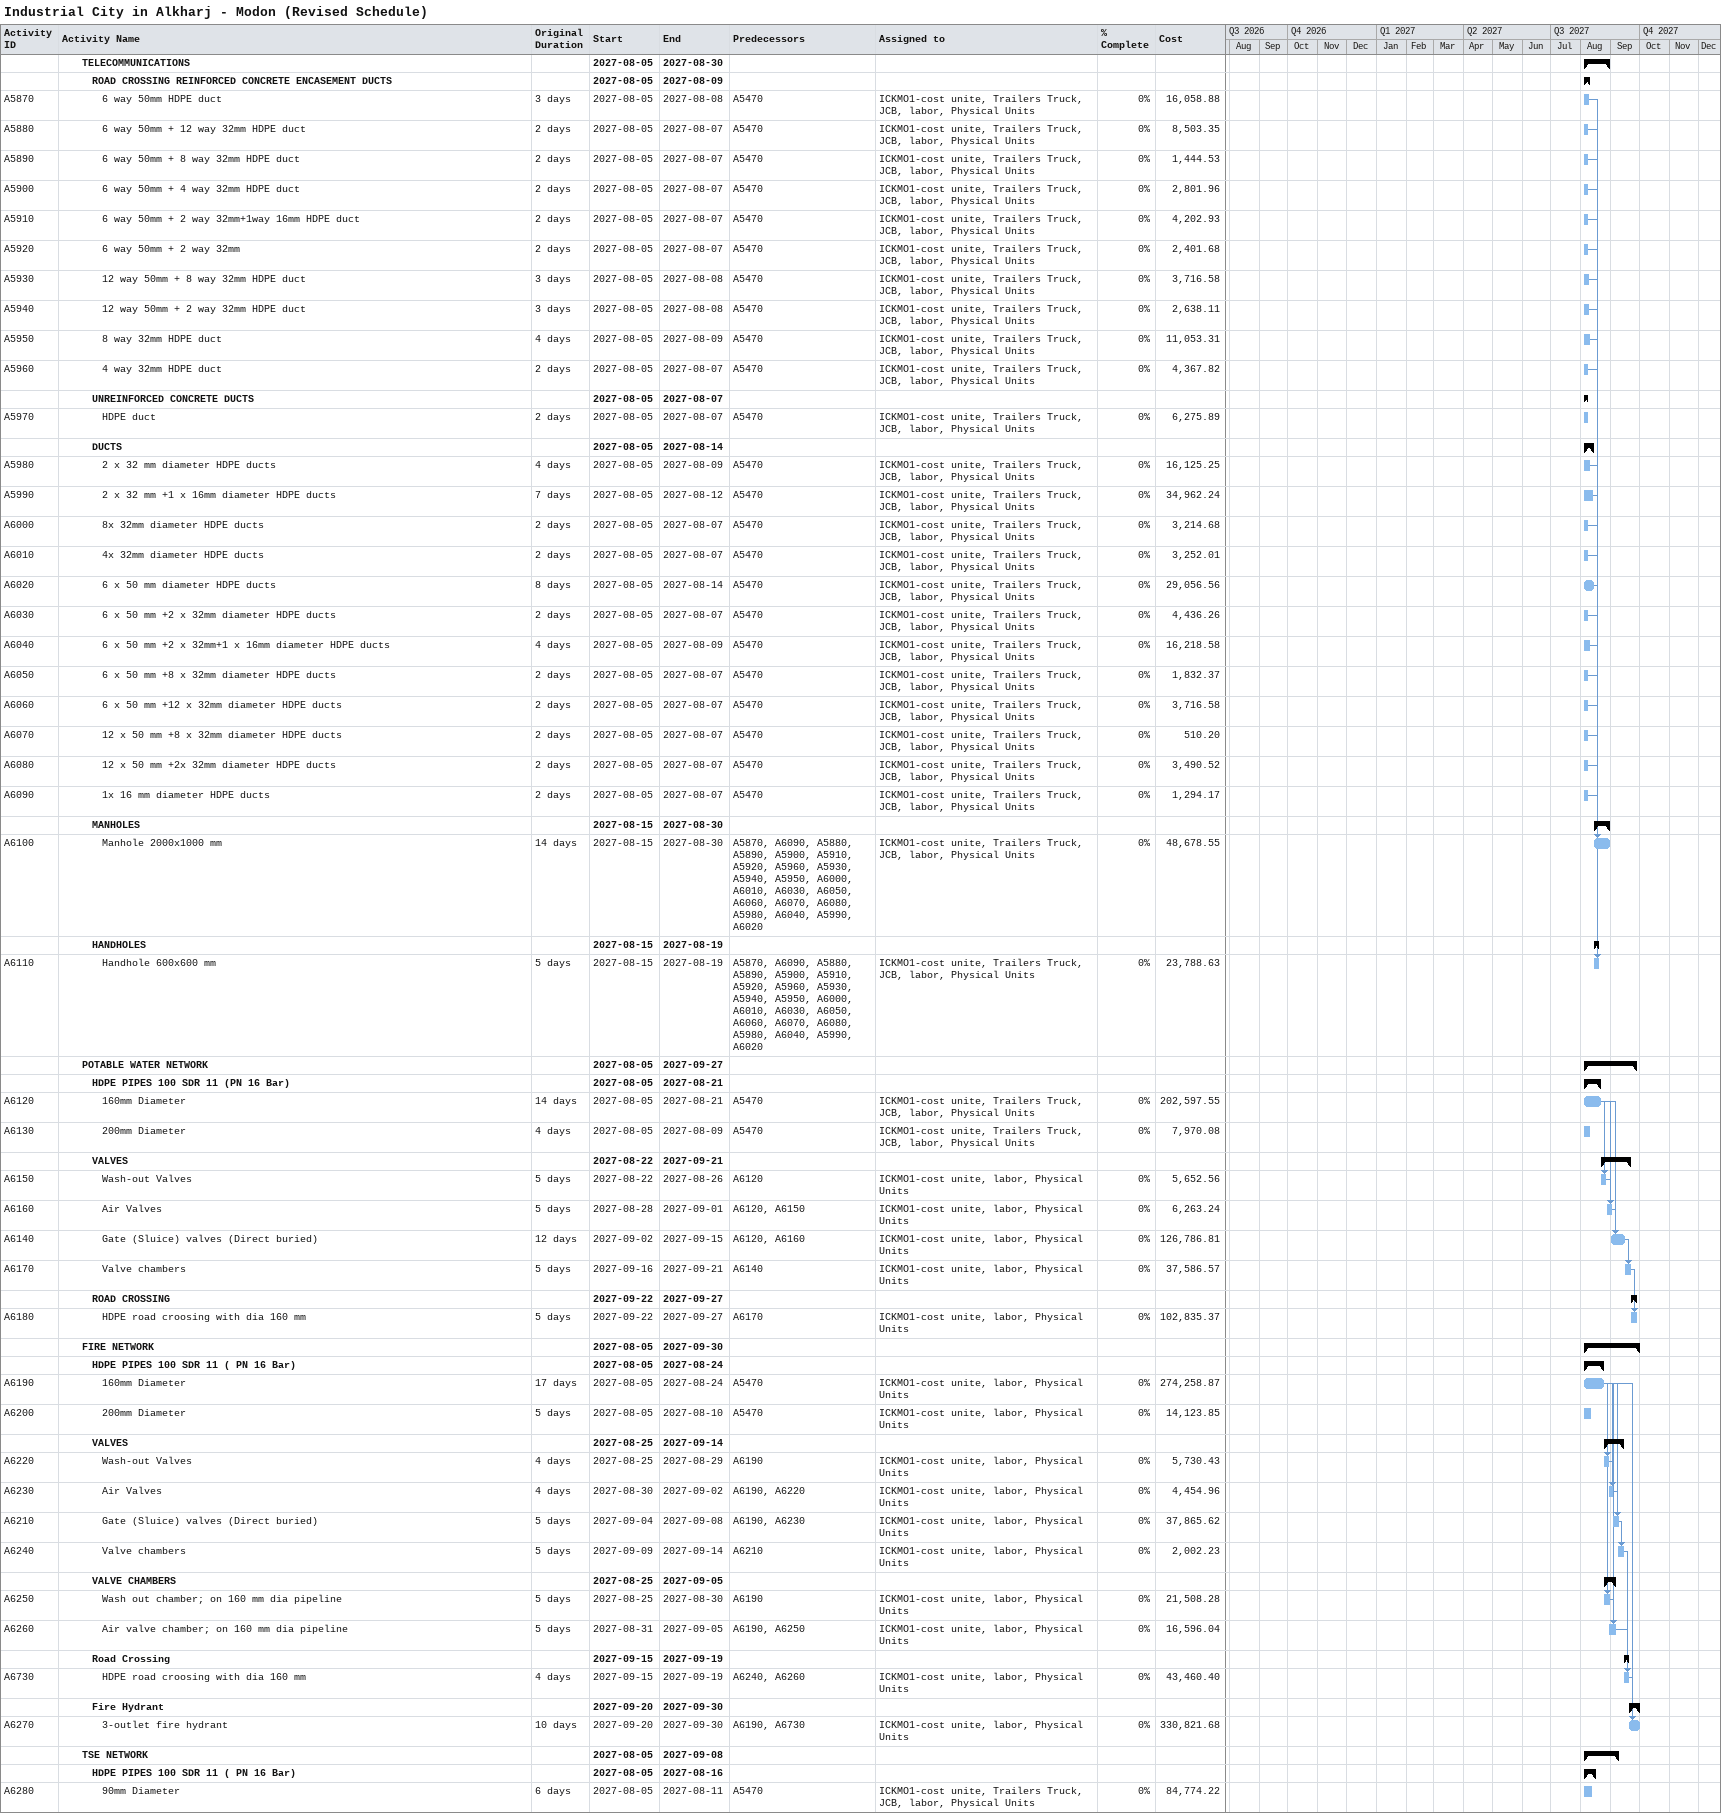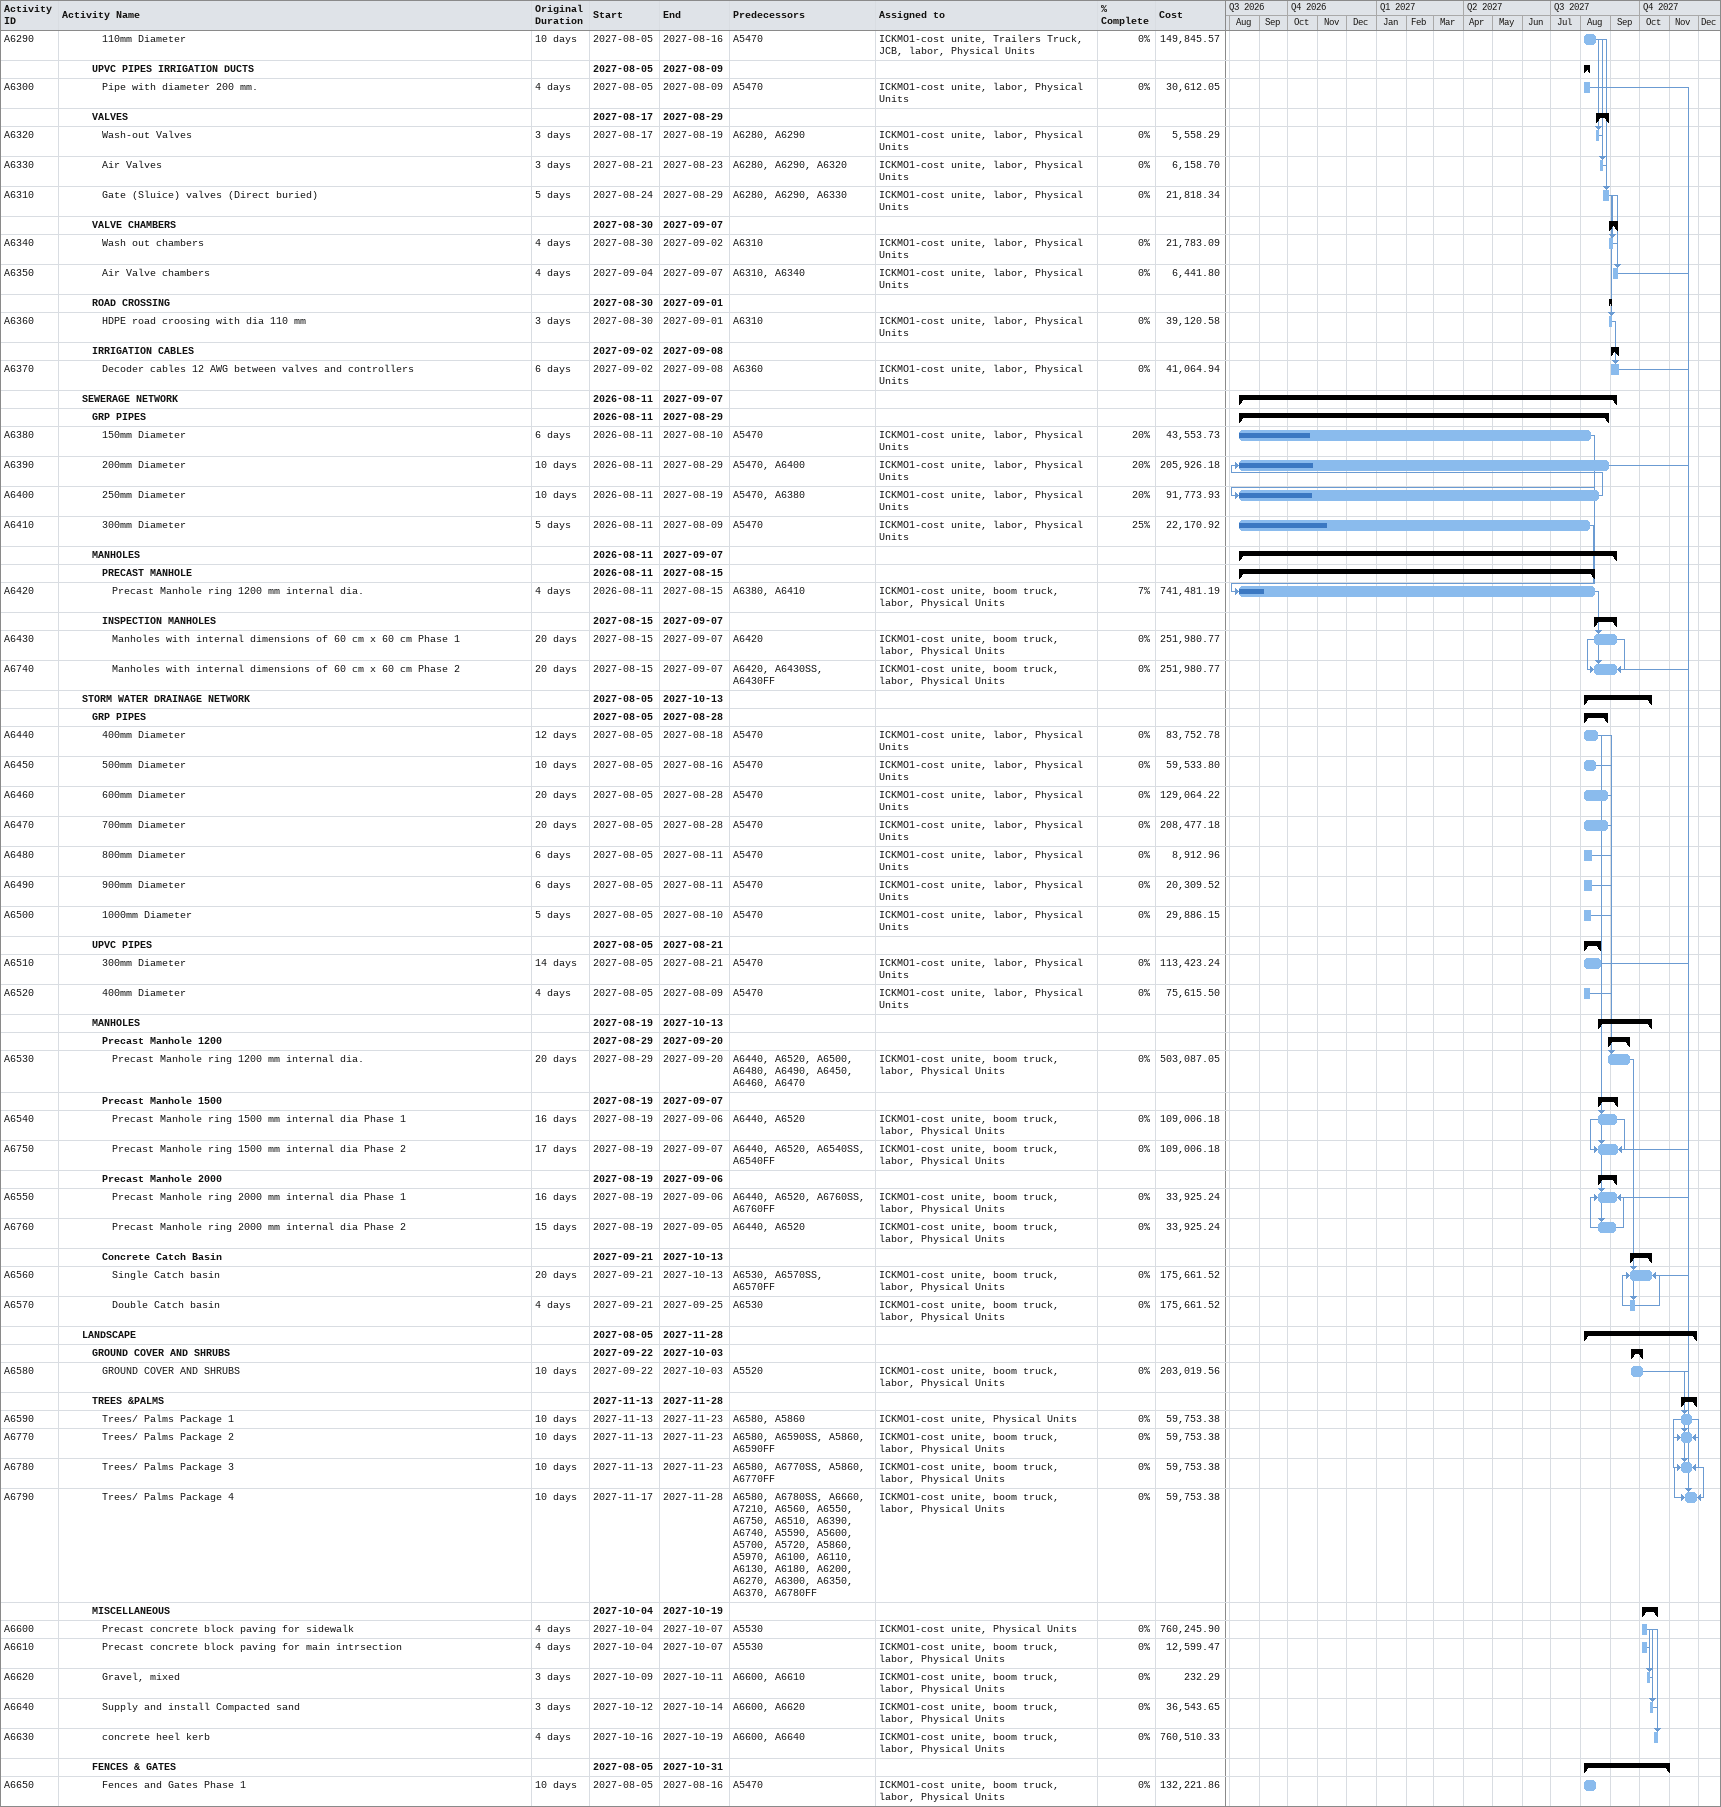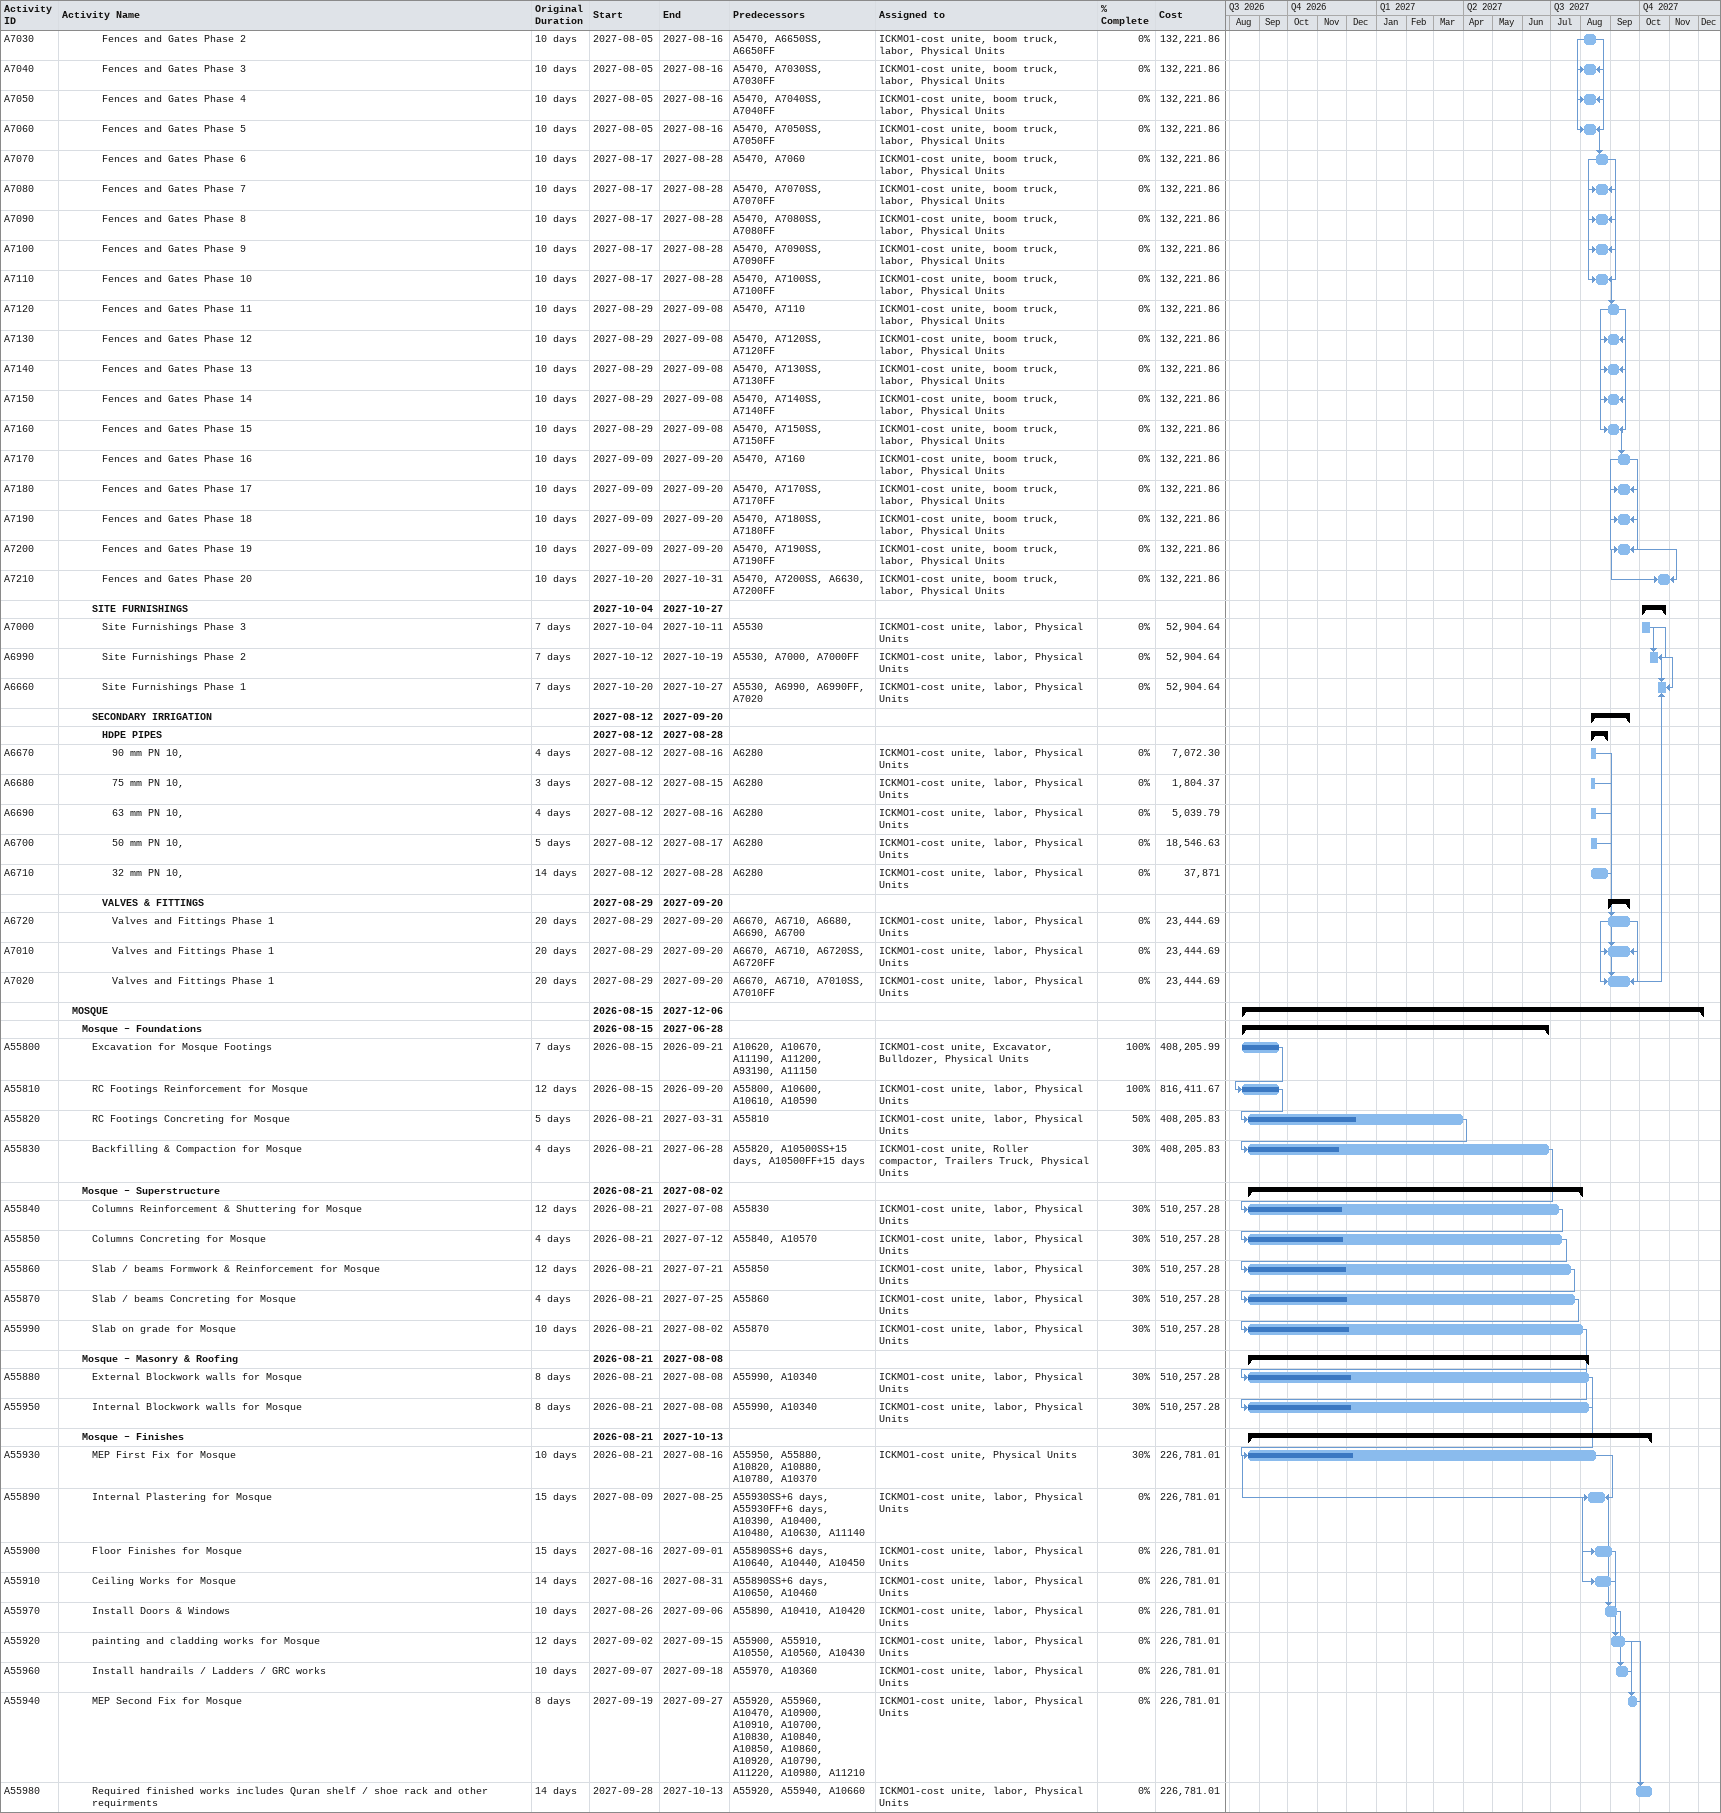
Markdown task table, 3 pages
Industrial City in Alkharj - Modon (Revised Schedule)

| ID | Level | Task | Original duration | Start | Finish | Predecessors | Resources | % complete | Cost |
|---|---|---|---|---|---|---|---|---|---|
|  | 3 | **TELECOMMUNICATIONS** |  | 2027-08-05 | 2027-08-30 |  |  |  |  |
|  | 4 | **ROAD CROSSING REINFORCED CONCRETE ENCASEMENT DUCTS** |  | 2027-08-05 | 2027-08-09 |  |  |  |  |
| A5870 | 5 | 6 way 50mm HDPE duct | 3d | 2027-08-05 | 2027-08-08 | A5470 | ICKMO1-cost unite, Trailers Truck, JCB, labor, Physical Units | 0 | 16058.88 |
| A5880 | 5 | 6 way 50mm + 12 way 32mm HDPE duct | 2d | 2027-08-05 | 2027-08-07 | A5470 | ICKMO1-cost unite, Trailers Truck, JCB, labor, Physical Units | 0 | 8503.35 |
| A5890 | 5 | 6 way 50mm + 8 way 32mm HDPE duct | 2d | 2027-08-05 | 2027-08-07 | A5470 | ICKMO1-cost unite, Trailers Truck, JCB, labor, Physical Units | 0 | 1444.53 |
| A5900 | 5 | 6 way 50mm + 4 way 32mm HDPE duct | 2d | 2027-08-05 | 2027-08-07 | A5470 | ICKMO1-cost unite, Trailers Truck, JCB, labor, Physical Units | 0 | 2801.96 |
| A5910 | 5 | 6 way 50mm + 2 way 32mm+1way 16mm HDPE duct | 2d | 2027-08-05 | 2027-08-07 | A5470 | ICKMO1-cost unite, Trailers Truck, JCB, labor, Physical Units | 0 | 4202.93 |
| A5920 | 5 | 6 way 50mm + 2 way 32mm | 2d | 2027-08-05 | 2027-08-07 | A5470 | ICKMO1-cost unite, Trailers Truck, JCB, labor, Physical Units | 0 | 2401.68 |
| A5930 | 5 | 12 way 50mm + 8 way 32mm HDPE duct | 3d | 2027-08-05 | 2027-08-08 | A5470 | ICKMO1-cost unite, Trailers Truck, JCB, labor, Physical Units | 0 | 3716.58 |
| A5940 | 5 | 12 way 50mm + 2 way 32mm HDPE duct | 3d | 2027-08-05 | 2027-08-08 | A5470 | ICKMO1-cost unite, Trailers Truck, JCB, labor, Physical Units | 0 | 2638.11 |
| A5950 | 5 | 8 way 32mm HDPE duct | 4d | 2027-08-05 | 2027-08-09 | A5470 | ICKMO1-cost unite, Trailers Truck, JCB, labor, Physical Units | 0 | 11053.31 |
| A5960 | 5 | 4 way 32mm HDPE duct | 2d | 2027-08-05 | 2027-08-07 | A5470 | ICKMO1-cost unite, Trailers Truck, JCB, labor, Physical Units | 0 | 4367.82 |
|  | 4 | **UNREINFORCED CONCRETE DUCTS** |  | 2027-08-05 | 2027-08-07 |  |  |  |  |
| A5970 | 5 | HDPE duct | 2d | 2027-08-05 | 2027-08-07 | A5470 | ICKMO1-cost unite, Trailers Truck, JCB, labor, Physical Units | 0 | 6275.89 |
|  | 4 | **DUCTS** |  | 2027-08-05 | 2027-08-14 |  |  |  |  |
| A5980 | 5 | 2 x 32 mm diameter HDPE ducts | 4d | 2027-08-05 | 2027-08-09 | A5470 | ICKMO1-cost unite, Trailers Truck, JCB, labor, Physical Units | 0 | 16125.25 |
| A5990 | 5 | 2 x 32 mm +1 x 16mm diameter HDPE ducts | 7d | 2027-08-05 | 2027-08-12 | A5470 | ICKMO1-cost unite, Trailers Truck, JCB, labor, Physical Units | 0 | 34962.24 |
| A6000 | 5 | 8x 32mm diameter HDPE ducts | 2d | 2027-08-05 | 2027-08-07 | A5470 | ICKMO1-cost unite, Trailers Truck, JCB, labor, Physical Units | 0 | 3214.68 |
| A6010 | 5 | 4x 32mm diameter HDPE ducts | 2d | 2027-08-05 | 2027-08-07 | A5470 | ICKMO1-cost unite, Trailers Truck, JCB, labor, Physical Units | 0 | 3252.01 |
| A6020 | 5 | 6 x 50 mm diameter HDPE ducts | 8d | 2027-08-05 | 2027-08-14 | A5470 | ICKMO1-cost unite, Trailers Truck, JCB, labor, Physical Units | 0 | 29056.56 |
| A6030 | 5 | 6 x 50 mm +2 x 32mm diameter HDPE ducts | 2d | 2027-08-05 | 2027-08-07 | A5470 | ICKMO1-cost unite, Trailers Truck, JCB, labor, Physical Units | 0 | 4436.26 |
| A6040 | 5 | 6 x 50 mm +2 x 32mm+1 x 16mm diameter HDPE ducts | 4d | 2027-08-05 | 2027-08-09 | A5470 | ICKMO1-cost unite, Trailers Truck, JCB, labor, Physical Units | 0 | 16218.58 |
| A6050 | 5 | 6 x 50 mm +8 x 32mm diameter HDPE ducts | 2d | 2027-08-05 | 2027-08-07 | A5470 | ICKMO1-cost unite, Trailers Truck, JCB, labor, Physical Units | 0 | 1832.37 |
| A6060 | 5 | 6 x 50 mm +12 x 32mm diameter HDPE ducts | 2d | 2027-08-05 | 2027-08-07 | A5470 | ICKMO1-cost unite, Trailers Truck, JCB, labor, Physical Units | 0 | 3716.58 |
| A6070 | 5 | 12 x 50 mm +8 x 32mm diameter HDPE ducts | 2d | 2027-08-05 | 2027-08-07 | A5470 | ICKMO1-cost unite, Trailers Truck, JCB, labor, Physical Units | 0 | 510.20 |
| A6080 | 5 | 12 x 50 mm +2x 32mm diameter HDPE ducts | 2d | 2027-08-05 | 2027-08-07 | A5470 | ICKMO1-cost unite, Trailers Truck, JCB, labor, Physical Units | 0 | 3490.52 |
| A6090 | 5 | 1x 16 mm diameter HDPE ducts | 2d | 2027-08-05 | 2027-08-07 | A5470 | ICKMO1-cost unite, Trailers Truck, JCB, labor, Physical Units | 0 | 1294.17 |
|  | 4 | **MANHOLES** |  | 2027-08-15 | 2027-08-30 |  |  |  |  |
| A6100 | 5 | Manhole 2000x1000 mm | 14d | 2027-08-15 | 2027-08-30 | A5870, A6090, A5880, A5890, A5900, A5910, A5920, A5960, A5930, A5940, A5950, A6000, A6010, A6030, A6050, A6060, A6070, A6080, A5980, A6040, A5990, A6020 | ICKMO1-cost unite, Trailers Truck, JCB, labor, Physical Units | 0 | 48678.55 |
|  | 4 | **HANDHOLES** |  | 2027-08-15 | 2027-08-19 |  |  |  |  |
| A6110 | 5 | Handhole 600x600 mm | 5d | 2027-08-15 | 2027-08-19 | A5870, A6090, A5880, A5890, A5900, A5910, A5920, A5960, A5930, A5940, A5950, A6000, A6010, A6030, A6050, A6060, A6070, A6080, A5980, A6040, A5990, A6020 | ICKMO1-cost unite, Trailers Truck, JCB, labor, Physical Units | 0 | 23788.63 |
|  | 3 | **POTABLE WATER NETWORK** |  | 2027-08-05 | 2027-09-27 |  |  |  |  |
|  | 4 | **HDPE PIPES 100 SDR 11 (PN 16 Bar)** |  | 2027-08-05 | 2027-08-21 |  |  |  |  |
| A6120 | 5 | 160mm Diameter | 14d | 2027-08-05 | 2027-08-21 | A5470 | ICKMO1-cost unite, Trailers Truck, JCB, labor, Physical Units | 0 | 202597.55 |
| A6130 | 5 | 200mm Diameter | 4d | 2027-08-05 | 2027-08-09 | A5470 | ICKMO1-cost unite, Trailers Truck, JCB, labor, Physical Units | 0 | 7970.08 |
|  | 4 | **VALVES** |  | 2027-08-22 | 2027-09-21 |  |  |  |  |
| A6150 | 5 | Wash-out Valves | 5d | 2027-08-22 | 2027-08-26 | A6120 | ICKMO1-cost unite, labor, Physical Units | 0 | 5652.56 |
| A6160 | 5 | Air Valves | 5d | 2027-08-28 | 2027-09-01 | A6120, A6150 | ICKMO1-cost unite, labor, Physical Units | 0 | 6263.24 |
| A6140 | 5 | Gate (Sluice) valves (Direct buried) | 12d | 2027-09-02 | 2027-09-15 | A6120, A6160 | ICKMO1-cost unite, labor, Physical Units | 0 | 126786.81 |
| A6170 | 5 | Valve chambers | 5d | 2027-09-16 | 2027-09-21 | A6140 | ICKMO1-cost unite, labor, Physical Units | 0 | 37586.57 |
|  | 4 | **ROAD CROSSING** |  | 2027-09-22 | 2027-09-27 |  |  |  |  |
| A6180 | 5 | HDPE road croosing with dia 160 mm | 5d | 2027-09-22 | 2027-09-27 | A6170 | ICKMO1-cost unite, labor, Physical Units | 0 | 102835.37 |
|  | 3 | **FIRE NETWORK** |  | 2027-08-05 | 2027-09-30 |  |  |  |  |
|  | 4 | **HDPE PIPES 100 SDR 11 ( PN 16 Bar)** |  | 2027-08-05 | 2027-08-24 |  |  |  |  |
| A6190 | 5 | 160mm Diameter | 17d | 2027-08-05 | 2027-08-24 | A5470 | ICKMO1-cost unite, labor, Physical Units | 0 | 274258.87 |
| A6200 | 5 | 200mm Diameter | 5d | 2027-08-05 | 2027-08-10 | A5470 | ICKMO1-cost unite, labor, Physical Units | 0 | 14123.85 |
|  | 4 | **VALVES** |  | 2027-08-25 | 2027-09-14 |  |  |  |  |
| A6220 | 5 | Wash-out Valves | 4d | 2027-08-25 | 2027-08-29 | A6190 | ICKMO1-cost unite, labor, Physical Units | 0 | 5730.43 |
| A6230 | 5 | Air Valves | 4d | 2027-08-30 | 2027-09-02 | A6190, A6220 | ICKMO1-cost unite, labor, Physical Units | 0 | 4454.96 |
| A6210 | 5 | Gate (Sluice) valves (Direct buried) | 5d | 2027-09-04 | 2027-09-08 | A6190, A6230 | ICKMO1-cost unite, labor, Physical Units | 0 | 37865.62 |
| A6240 | 5 | Valve chambers | 5d | 2027-09-09 | 2027-09-14 | A6210 | ICKMO1-cost unite, labor, Physical Units | 0 | 2002.23 |
|  | 4 | **VALVE CHAMBERS** |  | 2027-08-25 | 2027-09-05 |  |  |  |  |
| A6250 | 5 | Wash out chamber; on 160 mm dia pipeline | 5d | 2027-08-25 | 2027-08-30 | A6190 | ICKMO1-cost unite, labor, Physical Units | 0 | 21508.28 |
| A6260 | 5 | Air valve chamber; on 160 mm dia pipeline | 5d | 2027-08-31 | 2027-09-05 | A6190, A6250 | ICKMO1-cost unite, labor, Physical Units | 0 | 16596.04 |
|  | 4 | **Road Crossing** |  | 2027-09-15 | 2027-09-19 |  |  |  |  |
| A6730 | 5 | HDPE road croosing with dia 160 mm | 4d | 2027-09-15 | 2027-09-19 | A6240, A6260 | ICKMO1-cost unite, labor, Physical Units | 0 | 43460.40 |
|  | 4 | **Fire Hydrant** |  | 2027-09-20 | 2027-09-30 |  |  |  |  |
| A6270 | 5 | 3-outlet fire hydrant | 10d | 2027-09-20 | 2027-09-30 | A6190, A6730 | ICKMO1-cost unite, labor, Physical Units | 0 | 330821.68 |
|  | 3 | **TSE NETWORK** |  | 2027-08-05 | 2027-09-08 |  |  |  |  |
|  | 4 | **HDPE PIPES 100 SDR 11 ( PN 16 Bar)** |  | 2027-08-05 | 2027-08-16 |  |  |  |  |
| A6280 | 5 | 90mm Diameter | 6d | 2027-08-05 | 2027-08-11 | A5470 | ICKMO1-cost unite, Trailers Truck, JCB, labor, Physical Units | 0 | 84774.22 |
| A6290 | 5 | 110mm Diameter | 10d | 2027-08-05 | 2027-08-16 | A5470 | ICKMO1-cost unite, Trailers Truck, JCB, labor, Physical Units | 0 | 149845.57 |
|  | 4 | **UPVC PIPES IRRIGATION DUCTS** |  | 2027-08-05 | 2027-08-09 |  |  |  |  |
| A6300 | 5 | Pipe with diameter 200 mm. | 4d | 2027-08-05 | 2027-08-09 | A5470 | ICKMO1-cost unite, labor, Physical Units | 0 | 30612.05 |
|  | 4 | **VALVES** |  | 2027-08-17 | 2027-08-29 |  |  |  |  |
| A6320 | 5 | Wash-out Valves | 3d | 2027-08-17 | 2027-08-19 | A6280, A6290 | ICKMO1-cost unite, labor, Physical Units | 0 | 5558.29 |
| A6330 | 5 | Air Valves | 3d | 2027-08-21 | 2027-08-23 | A6280, A6290, A6320 | ICKMO1-cost unite, labor, Physical Units | 0 | 6158.70 |
| A6310 | 5 | Gate (Sluice) valves (Direct buried) | 5d | 2027-08-24 | 2027-08-29 | A6280, A6290, A6330 | ICKMO1-cost unite, labor, Physical Units | 0 | 21818.34 |
|  | 4 | **VALVE CHAMBERS** |  | 2027-08-30 | 2027-09-07 |  |  |  |  |
| A6340 | 5 | Wash out chambers | 4d | 2027-08-30 | 2027-09-02 | A6310 | ICKMO1-cost unite, labor, Physical Units | 0 | 21783.09 |
| A6350 | 5 | Air Valve chambers | 4d | 2027-09-04 | 2027-09-07 | A6310, A6340 | ICKMO1-cost unite, labor, Physical Units | 0 | 6441.80 |
|  | 4 | **ROAD CROSSING** |  | 2027-08-30 | 2027-09-01 |  |  |  |  |
| A6360 | 5 | HDPE road croosing with dia 110 mm | 3d | 2027-08-30 | 2027-09-01 | A6310 | ICKMO1-cost unite, labor, Physical Units | 0 | 39120.58 |
|  | 4 | **IRRIGATION CABLES** |  | 2027-09-02 | 2027-09-08 |  |  |  |  |
| A6370 | 5 | Decoder cables 12 AWG between valves and controllers | 6d | 2027-09-02 | 2027-09-08 | A6360 | ICKMO1-cost unite, labor, Physical Units | 0 | 41064.94 |
|  | 3 | **SEWERAGE NETWORK** |  | 2026-08-11 | 2027-09-07 |  |  |  |  |
|  | 4 | **GRP PIPES** |  | 2026-08-11 | 2027-08-29 |  |  |  |  |
| A6380 | 5 | 150mm Diameter | 6d | 2026-08-11 | 2027-08-10 | A5470 | ICKMO1-cost unite, labor, Physical Units | 20 | 43553.73 |
| A6390 | 5 | 200mm Diameter | 10d | 2026-08-11 | 2027-08-29 | A5470, A6400 | ICKMO1-cost unite, labor, Physical Units | 20 | 205926.18 |
| A6400 | 5 | 250mm Diameter | 10d | 2026-08-11 | 2027-08-19 | A5470, A6380 | ICKMO1-cost unite, labor, Physical Units | 20 | 91773.93 |
| A6410 | 5 | 300mm Diameter | 5d | 2026-08-11 | 2027-08-09 | A5470 | ICKMO1-cost unite, labor, Physical Units | 25 | 22170.92 |
|  | 4 | **MANHOLES** |  | 2026-08-11 | 2027-09-07 |  |  |  |  |
|  | 5 | **PRECAST MANHOLE** |  | 2026-08-11 | 2027-08-15 |  |  |  |  |
| A6420 | 6 | Precast Manhole ring 1200 mm internal dia. | 4d | 2026-08-11 | 2027-08-15 | A6380, A6410 | ICKMO1-cost unite, boom truck, labor, Physical Units | 7 | 741481.19 |
|  | 5 | **INSPECTION MANHOLES** |  | 2027-08-15 | 2027-09-07 |  |  |  |  |
| A6430 | 6 | Manholes with internal dimensions of 60 cm x 60 cm Phase 1 | 20d | 2027-08-15 | 2027-09-07 | A6420 | ICKMO1-cost unite, boom truck, labor, Physical Units | 0 | 251980.77 |
| A6740 | 6 | Manholes with internal dimensions of 60 cm x 60 cm Phase 2 | 20d | 2027-08-15 | 2027-09-07 | A6420, A6430SS, A6430FF | ICKMO1-cost unite, boom truck, labor, Physical Units | 0 | 251980.77 |
|  | 3 | **STORM WATER DRAINAGE NETWORK** |  | 2027-08-05 | 2027-10-13 |  |  |  |  |
|  | 4 | **GRP PIPES** |  | 2027-08-05 | 2027-08-28 |  |  |  |  |
| A6440 | 5 | 400mm Diameter | 12d | 2027-08-05 | 2027-08-18 | A5470 | ICKMO1-cost unite, labor, Physical Units | 0 | 83752.78 |
| A6450 | 5 | 500mm Diameter | 10d | 2027-08-05 | 2027-08-16 | A5470 | ICKMO1-cost unite, labor, Physical Units | 0 | 59533.80 |
| A6460 | 5 | 600mm Diameter | 20d | 2027-08-05 | 2027-08-28 | A5470 | ICKMO1-cost unite, labor, Physical Units | 0 | 129064.22 |
| A6470 | 5 | 700mm Diameter | 20d | 2027-08-05 | 2027-08-28 | A5470 | ICKMO1-cost unite, labor, Physical Units | 0 | 208477.18 |
| A6480 | 5 | 800mm Diameter | 6d | 2027-08-05 | 2027-08-11 | A5470 | ICKMO1-cost unite, labor, Physical Units | 0 | 8912.96 |
| A6490 | 5 | 900mm Diameter | 6d | 2027-08-05 | 2027-08-11 | A5470 | ICKMO1-cost unite, labor, Physical Units | 0 | 20309.52 |
| A6500 | 5 | 1000mm Diameter | 5d | 2027-08-05 | 2027-08-10 | A5470 | ICKMO1-cost unite, labor, Physical Units | 0 | 29886.15 |
|  | 4 | **UPVC PIPES** |  | 2027-08-05 | 2027-08-21 |  |  |  |  |
| A6510 | 5 | 300mm Diameter | 14d | 2027-08-05 | 2027-08-21 | A5470 | ICKMO1-cost unite, labor, Physical Units | 0 | 113423.24 |
| A6520 | 5 | 400mm Diameter | 4d | 2027-08-05 | 2027-08-09 | A5470 | ICKMO1-cost unite, labor, Physical Units | 0 | 75615.50 |
|  | 4 | **MANHOLES** |  | 2027-08-19 | 2027-10-13 |  |  |  |  |
|  | 5 | **Precast Manhole 1200** |  | 2027-08-29 | 2027-09-20 |  |  |  |  |
| A6530 | 6 | Precast Manhole ring 1200 mm internal dia. | 20d | 2027-08-29 | 2027-09-20 | A6440, A6520, A6500, A6480, A6490, A6450, A6460, A6470 | ICKMO1-cost unite, boom truck, labor, Physical Units | 0 | 503087.05 |
|  | 5 | **Precast Manhole 1500** |  | 2027-08-19 | 2027-09-07 |  |  |  |  |
| A6540 | 6 | Precast Manhole ring 1500 mm internal dia Phase 1 | 16d | 2027-08-19 | 2027-09-06 | A6440, A6520 | ICKMO1-cost unite, boom truck, labor, Physical Units | 0 | 109006.18 |
| A6750 | 6 | Precast Manhole ring 1500 mm internal dia Phase 2 | 17d | 2027-08-19 | 2027-09-07 | A6440, A6520, A6540SS, A6540FF | ICKMO1-cost unite, boom truck, labor, Physical Units | 0 | 109006.18 |
|  | 5 | **Precast Manhole 2000** |  | 2027-08-19 | 2027-09-06 |  |  |  |  |
| A6550 | 6 | Precast Manhole ring 2000 mm internal dia Phase 1 | 16d | 2027-08-19 | 2027-09-06 | A6440, A6520, A6760SS, A6760FF | ICKMO1-cost unite, boom truck, labor, Physical Units | 0 | 33925.24 |
| A6760 | 6 | Precast Manhole ring 2000 mm internal dia Phase 2 | 15d | 2027-08-19 | 2027-09-05 | A6440, A6520 | ICKMO1-cost unite, boom truck, labor, Physical Units | 0 | 33925.24 |
|  | 5 | **Concrete Catch Basin** |  | 2027-09-21 | 2027-10-13 |  |  |  |  |
| A6560 | 6 | Single Catch basin | 20d | 2027-09-21 | 2027-10-13 | A6530, A6570SS, A6570FF | ICKMO1-cost unite, boom truck, labor, Physical Units | 0 | 175661.52 |
| A6570 | 6 | Double Catch basin | 4d | 2027-09-21 | 2027-09-25 | A6530 | ICKMO1-cost unite, boom truck, labor, Physical Units | 0 | 175661.52 |
|  | 3 | **LANDSCAPE** |  | 2027-08-05 | 2027-11-28 |  |  |  |  |
|  | 4 | **GROUND COVER AND SHRUBS** |  | 2027-09-22 | 2027-10-03 |  |  |  |  |
| A6580 | 5 | GROUND COVER AND SHRUBS | 10d | 2027-09-22 | 2027-10-03 | A5520 | ICKMO1-cost unite, boom truck, labor, Physical Units | 0 | 203019.56 |
|  | 4 | **TREES &PALMS** |  | 2027-11-13 | 2027-11-28 |  |  |  |  |
| A6590 | 5 | Trees/ Palms Package 1 | 10d | 2027-11-13 | 2027-11-23 | A6580, A5860 | ICKMO1-cost unite, Physical Units | 0 | 59753.38 |
| A6770 | 5 | Trees/ Palms Package 2 | 10d | 2027-11-13 | 2027-11-23 | A6580, A6590SS, A5860, A6590FF | ICKMO1-cost unite, boom truck, labor, Physical Units | 0 | 59753.38 |
| A6780 | 5 | Trees/ Palms Package 3 | 10d | 2027-11-13 | 2027-11-23 | A6580, A6770SS, A5860, A6770FF | ICKMO1-cost unite, boom truck, labor, Physical Units | 0 | 59753.38 |
| A6790 | 5 | Trees/ Palms Package 4 | 10d | 2027-11-17 | 2027-11-28 | A6580, A6780SS, A6660, A7210, A6560, A6550, A6750, A6510, A6390, A6740, A5590, A5600, A5700, A5720, A5860, A5970, A6100, A6110, A6130, A6180, A6200, A6270, A6300, A6350, A6370, A6780FF | ICKMO1-cost unite, boom truck, labor, Physical Units | 0 | 59753.38 |
|  | 4 | **MISCELLANEOUS** |  | 2027-10-04 | 2027-10-19 |  |  |  |  |
| A6600 | 5 | Precast concrete block paving for sidewalk | 4d | 2027-10-04 | 2027-10-07 | A5530 | ICKMO1-cost unite, Physical Units | 0 | 760245.90 |
| A6610 | 5 | Precast concrete block paving for main intrsection | 4d | 2027-10-04 | 2027-10-07 | A5530 | ICKMO1-cost unite, boom truck, labor, Physical Units | 0 | 12599.47 |
| A6620 | 5 | Gravel, mixed | 3d | 2027-10-09 | 2027-10-11 | A6600, A6610 | ICKMO1-cost unite, boom truck, labor, Physical Units | 0 | 232.29 |
| A6640 | 5 | Supply and install Compacted sand | 3d | 2027-10-12 | 2027-10-14 | A6600, A6620 | ICKMO1-cost unite, boom truck, labor, Physical Units | 0 | 36543.65 |
| A6630 | 5 | concrete heel kerb | 4d | 2027-10-16 | 2027-10-19 | A6600, A6640 | ICKMO1-cost unite, boom truck, labor, Physical Units | 0 | 760510.33 |
|  | 4 | **FENCES & GATES** |  | 2027-08-05 | 2027-10-31 |  |  |  |  |
| A6650 | 5 | Fences and Gates Phase 1 | 10d | 2027-08-05 | 2027-08-16 | A5470 | ICKMO1-cost unite, boom truck, labor, Physical Units | 0 | 132221.86 |
| A7030 | 5 | Fences and Gates Phase 2 | 10d | 2027-08-05 | 2027-08-16 | A5470, A6650SS, A6650FF | ICKMO1-cost unite, boom truck, labor, Physical Units | 0 | 132221.86 |
| A7040 | 5 | Fences and Gates Phase 3 | 10d | 2027-08-05 | 2027-08-16 | A5470, A7030SS, A7030FF | ICKMO1-cost unite, boom truck, labor, Physical Units | 0 | 132221.86 |
| A7050 | 5 | Fences and Gates Phase 4 | 10d | 2027-08-05 | 2027-08-16 | A5470, A7040SS, A7040FF | ICKMO1-cost unite, boom truck, labor, Physical Units | 0 | 132221.86 |
| A7060 | 5 | Fences and Gates Phase 5 | 10d | 2027-08-05 | 2027-08-16 | A5470, A7050SS, A7050FF | ICKMO1-cost unite, boom truck, labor, Physical Units | 0 | 132221.86 |
| A7070 | 5 | Fences and Gates Phase 6 | 10d | 2027-08-17 | 2027-08-28 | A5470, A7060 | ICKMO1-cost unite, boom truck, labor, Physical Units | 0 | 132221.86 |
| A7080 | 5 | Fences and Gates Phase 7 | 10d | 2027-08-17 | 2027-08-28 | A5470, A7070SS, A7070FF | ICKMO1-cost unite, boom truck, labor, Physical Units | 0 | 132221.86 |
| A7090 | 5 | Fences and Gates Phase 8 | 10d | 2027-08-17 | 2027-08-28 | A5470, A7080SS, A7080FF | ICKMO1-cost unite, boom truck, labor, Physical Units | 0 | 132221.86 |
| A7100 | 5 | Fences and Gates Phase 9 | 10d | 2027-08-17 | 2027-08-28 | A5470, A7090SS, A7090FF | ICKMO1-cost unite, boom truck, labor, Physical Units | 0 | 132221.86 |
| A7110 | 5 | Fences and Gates Phase 10 | 10d | 2027-08-17 | 2027-08-28 | A5470, A7100SS, A7100FF | ICKMO1-cost unite, boom truck, labor, Physical Units | 0 | 132221.86 |
| A7120 | 5 | Fences and Gates Phase 11 | 10d | 2027-08-29 | 2027-09-08 | A5470, A7110 | ICKMO1-cost unite, boom truck, labor, Physical Units | 0 | 132221.86 |
| A7130 | 5 | Fences and Gates Phase 12 | 10d | 2027-08-29 | 2027-09-08 | A5470, A7120SS, A7120FF | ICKMO1-cost unite, boom truck, labor, Physical Units | 0 | 132221.86 |
| A7140 | 5 | Fences and Gates Phase 13 | 10d | 2027-08-29 | 2027-09-08 | A5470, A7130SS, A7130FF | ICKMO1-cost unite, boom truck, labor, Physical Units | 0 | 132221.86 |
| A7150 | 5 | Fences and Gates Phase 14 | 10d | 2027-08-29 | 2027-09-08 | A5470, A7140SS, A7140FF | ICKMO1-cost unite, boom truck, labor, Physical Units | 0 | 132221.86 |
| A7160 | 5 | Fences and Gates Phase 15 | 10d | 2027-08-29 | 2027-09-08 | A5470, A7150SS, A7150FF | ICKMO1-cost unite, boom truck, labor, Physical Units | 0 | 132221.86 |
| A7170 | 5 | Fences and Gates Phase 16 | 10d | 2027-09-09 | 2027-09-20 | A5470, A7160 | ICKMO1-cost unite, boom truck, labor, Physical Units | 0 | 132221.86 |
| A7180 | 5 | Fences and Gates Phase 17 | 10d | 2027-09-09 | 2027-09-20 | A5470, A7170SS, A7170FF | ICKMO1-cost unite, boom truck, labor, Physical Units | 0 | 132221.86 |
| A7190 | 5 | Fences and Gates Phase 18 | 10d | 2027-09-09 | 2027-09-20 | A5470, A7180SS, A7180FF | ICKMO1-cost unite, boom truck, labor, Physical Units | 0 | 132221.86 |
| A7200 | 5 | Fences and Gates Phase 19 | 10d | 2027-09-09 | 2027-09-20 | A5470, A7190SS, A7190FF | ICKMO1-cost unite, boom truck, labor, Physical Units | 0 | 132221.86 |
| A7210 | 5 | Fences and Gates Phase 20 | 10d | 2027-10-20 | 2027-10-31 | A5470, A7200SS, A6630, A7200FF | ICKMO1-cost unite, boom truck, labor, Physical Units | 0 | 132221.86 |
|  | 4 | **SITE FURNISHINGS** |  | 2027-10-04 | 2027-10-27 |  |  |  |  |
| A7000 | 5 | Site Furnishings Phase 3 | 7d | 2027-10-04 | 2027-10-11 | A5530 | ICKMO1-cost unite, labor, Physical Units | 0 | 52904.64 |
| A6990 | 5 | Site Furnishings Phase 2 | 7d | 2027-10-12 | 2027-10-19 | A5530, A7000, A7000FF | ICKMO1-cost unite, labor, Physical Units | 0 | 52904.64 |
| A6660 | 5 | Site Furnishings Phase 1 | 7d | 2027-10-20 | 2027-10-27 | A5530, A6990, A6990FF, A7020 | ICKMO1-cost unite, labor, Physical Units | 0 | 52904.64 |
|  | 4 | **SECONDARY IRRIGATION** |  | 2027-08-12 | 2027-09-20 |  |  |  |  |
|  | 5 | **HDPE PIPES** |  | 2027-08-12 | 2027-08-28 |  |  |  |  |
| A6670 | 6 | 90 mm PN 10, | 4d | 2027-08-12 | 2027-08-16 | A6280 | ICKMO1-cost unite, labor, Physical Units | 0 | 7072.30 |
| A6680 | 6 | 75 mm PN 10, | 3d | 2027-08-12 | 2027-08-15 | A6280 | ICKMO1-cost unite, labor, Physical Units | 0 | 1804.37 |
| A6690 | 6 | 63 mm PN 10, | 4d | 2027-08-12 | 2027-08-16 | A6280 | ICKMO1-cost unite, labor, Physical Units | 0 | 5039.79 |
| A6700 | 6 | 50 mm PN 10, | 5d | 2027-08-12 | 2027-08-17 | A6280 | ICKMO1-cost unite, labor, Physical Units | 0 | 18546.63 |
| A6710 | 6 | 32 mm PN 10, | 14d | 2027-08-12 | 2027-08-28 | A6280 | ICKMO1-cost unite, labor, Physical Units | 0 | 37871 |
|  | 5 | **VALVES & FITTINGS** |  | 2027-08-29 | 2027-09-20 |  |  |  |  |
| A6720 | 6 | Valves and Fittings Phase 1 | 20d | 2027-08-29 | 2027-09-20 | A6670, A6710, A6680, A6690, A6700 | ICKMO1-cost unite, labor, Physical Units | 0 | 23444.69 |
| A7010 | 6 | Valves and Fittings Phase 1 | 20d | 2027-08-29 | 2027-09-20 | A6670, A6710, A6720SS, A6720FF | ICKMO1-cost unite, labor, Physical Units | 0 | 23444.69 |
| A7020 | 6 | Valves and Fittings Phase 1 | 20d | 2027-08-29 | 2027-09-20 | A6670, A6710, A7010SS, A7010FF | ICKMO1-cost unite, labor, Physical Units | 0 | 23444.69 |
|  | 2 | **MOSQUE** |  | 2026-08-15 | 2027-12-06 |  |  |  |  |
|  | 3 | **Mosque – Foundations** |  | 2026-08-15 | 2027-06-28 |  |  |  |  |
| A55800 | 4 | Excavation for Mosque Footings | 7d | 2026-08-15 | 2026-09-21 | A10620, A10670, A11190, A11200, A93190, A11150 | ICKMO1-cost unite, Excavator, Bulldozer, Physical Units | 100 | 408205.99 |
| A55810 | 4 | RC Footings Reinforcement for Mosque | 12d | 2026-08-15 | 2026-09-20 | A55800, A10600, A10610, A10590 | ICKMO1-cost unite, labor, Physical Units | 100 | 816411.67 |
| A55820 | 4 | RC Footings Concreting for Mosque | 5d | 2026-08-21 | 2027-03-31 | A55810 | ICKMO1-cost unite, labor, Physical Units | 50 | 408205.83 |
| A55830 | 4 | Backfilling & Compaction for Mosque | 4d | 2026-08-21 | 2027-06-28 | A55820, A10500SS+15d, A10500FF+15d | ICKMO1-cost unite, Roller compactor, Trailers Truck, Physical Units | 30 | 408205.83 |
|  | 3 | **Mosque – Superstructure** |  | 2026-08-21 | 2027-08-02 |  |  |  |  |
| A55840 | 4 | Columns Reinforcement & Shuttering for Mosque | 12d | 2026-08-21 | 2027-07-08 | A55830 | ICKMO1-cost unite, labor, Physical Units | 30 | 510257.28 |
| A55850 | 4 | Columns Concreting for Mosque | 4d | 2026-08-21 | 2027-07-12 | A55840, A10570 | ICKMO1-cost unite, labor, Physical Units | 30 | 510257.28 |
| A55860 | 4 | Slab / beams Formwork & Reinforcement for Mosque | 12d | 2026-08-21 | 2027-07-21 | A55850 | ICKMO1-cost unite, labor, Physical Units | 30 | 510257.28 |
| A55870 | 4 | Slab / beams Concreting for Mosque | 4d | 2026-08-21 | 2027-07-25 | A55860 | ICKMO1-cost unite, labor, Physical Units | 30 | 510257.28 |
| A55990 | 4 | Slab on grade for Mosque | 10d | 2026-08-21 | 2027-08-02 | A55870 | ICKMO1-cost unite, labor, Physical Units | 30 | 510257.28 |
|  | 3 | **Mosque – Masonry & Roofing** |  | 2026-08-21 | 2027-08-08 |  |  |  |  |
| A55880 | 4 | External Blockwork walls for Mosque | 8d | 2026-08-21 | 2027-08-08 | A55990, A10340 | ICKMO1-cost unite, labor, Physical Units | 30 | 510257.28 |
| A55950 | 4 | Internal Blockwork walls for Mosque | 8d | 2026-08-21 | 2027-08-08 | A55990, A10340 | ICKMO1-cost unite, labor, Physical Units | 30 | 510257.28 |
|  | 3 | **Mosque – Finishes** |  | 2026-08-21 | 2027-10-13 |  |  |  |  |
| A55930 | 4 | MEP First Fix for Mosque | 10d | 2026-08-21 | 2027-08-16 | A55950, A55880, A10820, A10880, A10780, A10370 | ICKMO1-cost unite, Physical Units | 30 | 226781.01 |
| A55890 | 4 | Internal Plastering for Mosque | 15d | 2027-08-09 | 2027-08-25 | A55930SS+6d, A55930FF+6d, A10390, A10400, A10480, A10630, A11140 | ICKMO1-cost unite, labor, Physical Units | 0 | 226781.01 |
| A55900 | 4 | Floor Finishes for Mosque | 15d | 2027-08-16 | 2027-09-01 | A55890SS+6d, A10640, A10440, A10450 | ICKMO1-cost unite, labor, Physical Units | 0 | 226781.01 |
| A55910 | 4 | Ceiling Works for Mosque | 14d | 2027-08-16 | 2027-08-31 | A55890SS+6d, A10650, A10460 | ICKMO1-cost unite, labor, Physical Units | 0 | 226781.01 |
| A55970 | 4 | Install Doors & Windows | 10d | 2027-08-26 | 2027-09-06 | A55890, A10410, A10420 | ICKMO1-cost unite, labor, Physical Units | 0 | 226781.01 |
| A55920 | 4 | painting and cladding works for Mosque | 12d | 2027-09-02 | 2027-09-15 | A55900, A55910, A10550, A10560, A10430 | ICKMO1-cost unite, labor, Physical Units | 0 | 226781.01 |
| A55960 | 4 | Install handrails / Ladders / GRC works | 10d | 2027-09-07 | 2027-09-18 | A55970, A10360 | ICKMO1-cost unite, labor, Physical Units | 0 | 226781.01 |
| A55940 | 4 | MEP Second Fix for Mosque | 8d | 2027-09-19 | 2027-09-27 | A55920, A55960, A10470, A10900, A10910, A10700, A10830, A10840, A10850, A10860, A10920, A10790, A11220, A10980, A11210 | ICKMO1-cost unite, labor, Physical Units | 0 | 226781.01 |
| A55980 | 4 | Required finished works includes Quran shelf / shoe rack and other requirments | 14d | 2027-09-28 | 2027-10-13 | A55920, A55940, A10660 | ICKMO1-cost unite, labor, Physical Units | 0 | 226781.01 |
